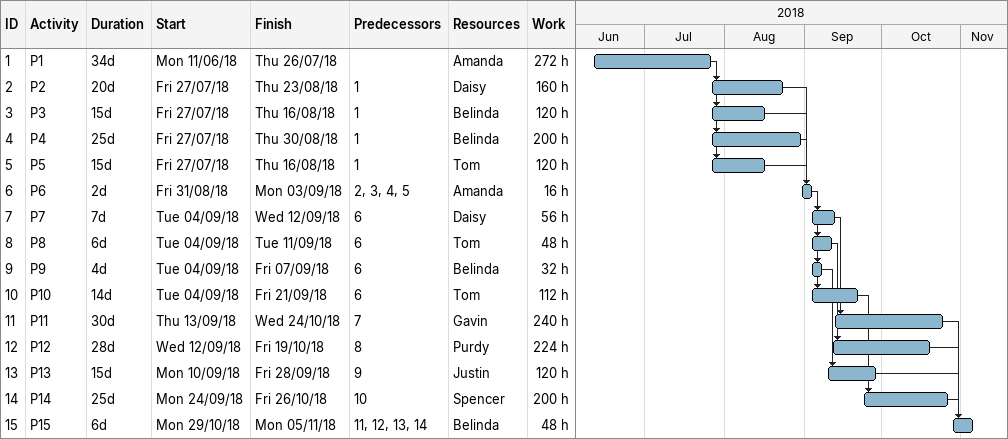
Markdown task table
| ID | Task | Duration | Start | Finish | Predecessors | Resources | Work (h) |
|---|---|---|---|---|---|---|---|
| 1 | P1 | 34d | 2018-06-11 | 2018-07-26 |  | Amanda | 272 |
| 2 | P2 | 20d | 2018-07-27 | 2018-08-23 | 1 | Daisy | 160 |
| 3 | P3 | 15d | 2018-07-27 | 2018-08-16 | 1 | Belinda | 120 |
| 4 | P4 | 25d | 2018-07-27 | 2018-08-30 | 1 | Belinda | 200 |
| 5 | P5 | 15d | 2018-07-27 | 2018-08-16 | 1 | Tom | 120 |
| 6 | P6 | 2d | 2018-08-31 | 2018-09-03 | 2, 3, 4, 5 | Amanda | 16 |
| 7 | P7 | 7d | 2018-09-04 | 2018-09-12 | 6 | Daisy | 56 |
| 8 | P8 | 6d | 2018-09-04 | 2018-09-11 | 6 | Tom | 48 |
| 9 | P9 | 4d | 2018-09-04 | 2018-09-07 | 6 | Belinda | 32 |
| 10 | P10 | 14d | 2018-09-04 | 2018-09-21 | 6 | Tom | 112 |
| 11 | P11 | 30d | 2018-09-13 | 2018-10-24 | 7 | Gavin | 240 |
| 12 | P12 | 28d | 2018-09-12 | 2018-10-19 | 8 | Purdy | 224 |
| 13 | P13 | 15d | 2018-09-10 | 2018-09-28 | 9 | Justin | 120 |
| 14 | P14 | 25d | 2018-09-24 | 2018-10-26 | 10 | Spencer | 200 |
| 15 | P15 | 6d | 2018-10-29 | 2018-11-05 | 11, 12, 13, 14 | Belinda | 48 |
